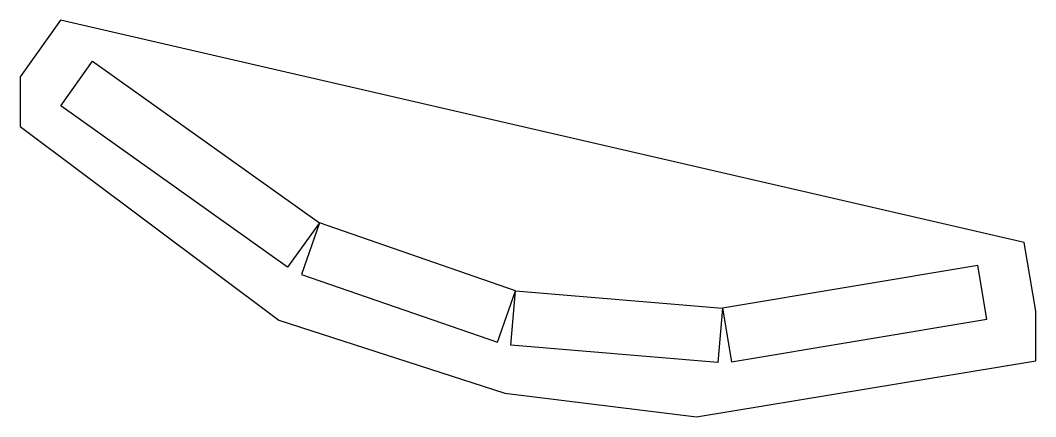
# Model space of a CAD drawing. Header units: millimetres. Extents: x 44 to 146, y 15 to 55.
import ezdxf

# ---------------------------------------------------------------- set-up
doc = ezdxf.new("R2010")
doc.units = ezdxf.units.MM
doc.layers.get('0').update_dxf_attribs({"linetype": 'CONTINUOUS'})

msp = doc.modelspace()

# ---------------------------------------------------------------- linework, layer by layer
for points in [[(144.68, 32.3), (47.69, 54.7), (43.63, 49), (43.63, 44), (69.64, 24.47), (92.4, 17.12), (111.71, 14.76), (145.84, 20.4), (145.84, 25.4)], [(113.85, 20.22), (93.02, 21.97), (93.48, 27.45), (73.73, 34.28), (70.53, 29.81), (47.7, 46.09), (50.89, 50.57), (73.73, 34.28), (71.93, 29.09), (91.68, 22.26), (93.48, 27.45), (114.31, 25.7), (115.22, 20.28), (140.91, 24.58), (140, 30), (114.31, 25.7)]]:
    msp.add_lwpolyline(points, close=True)

doc.saveas('drawing.dxf')
